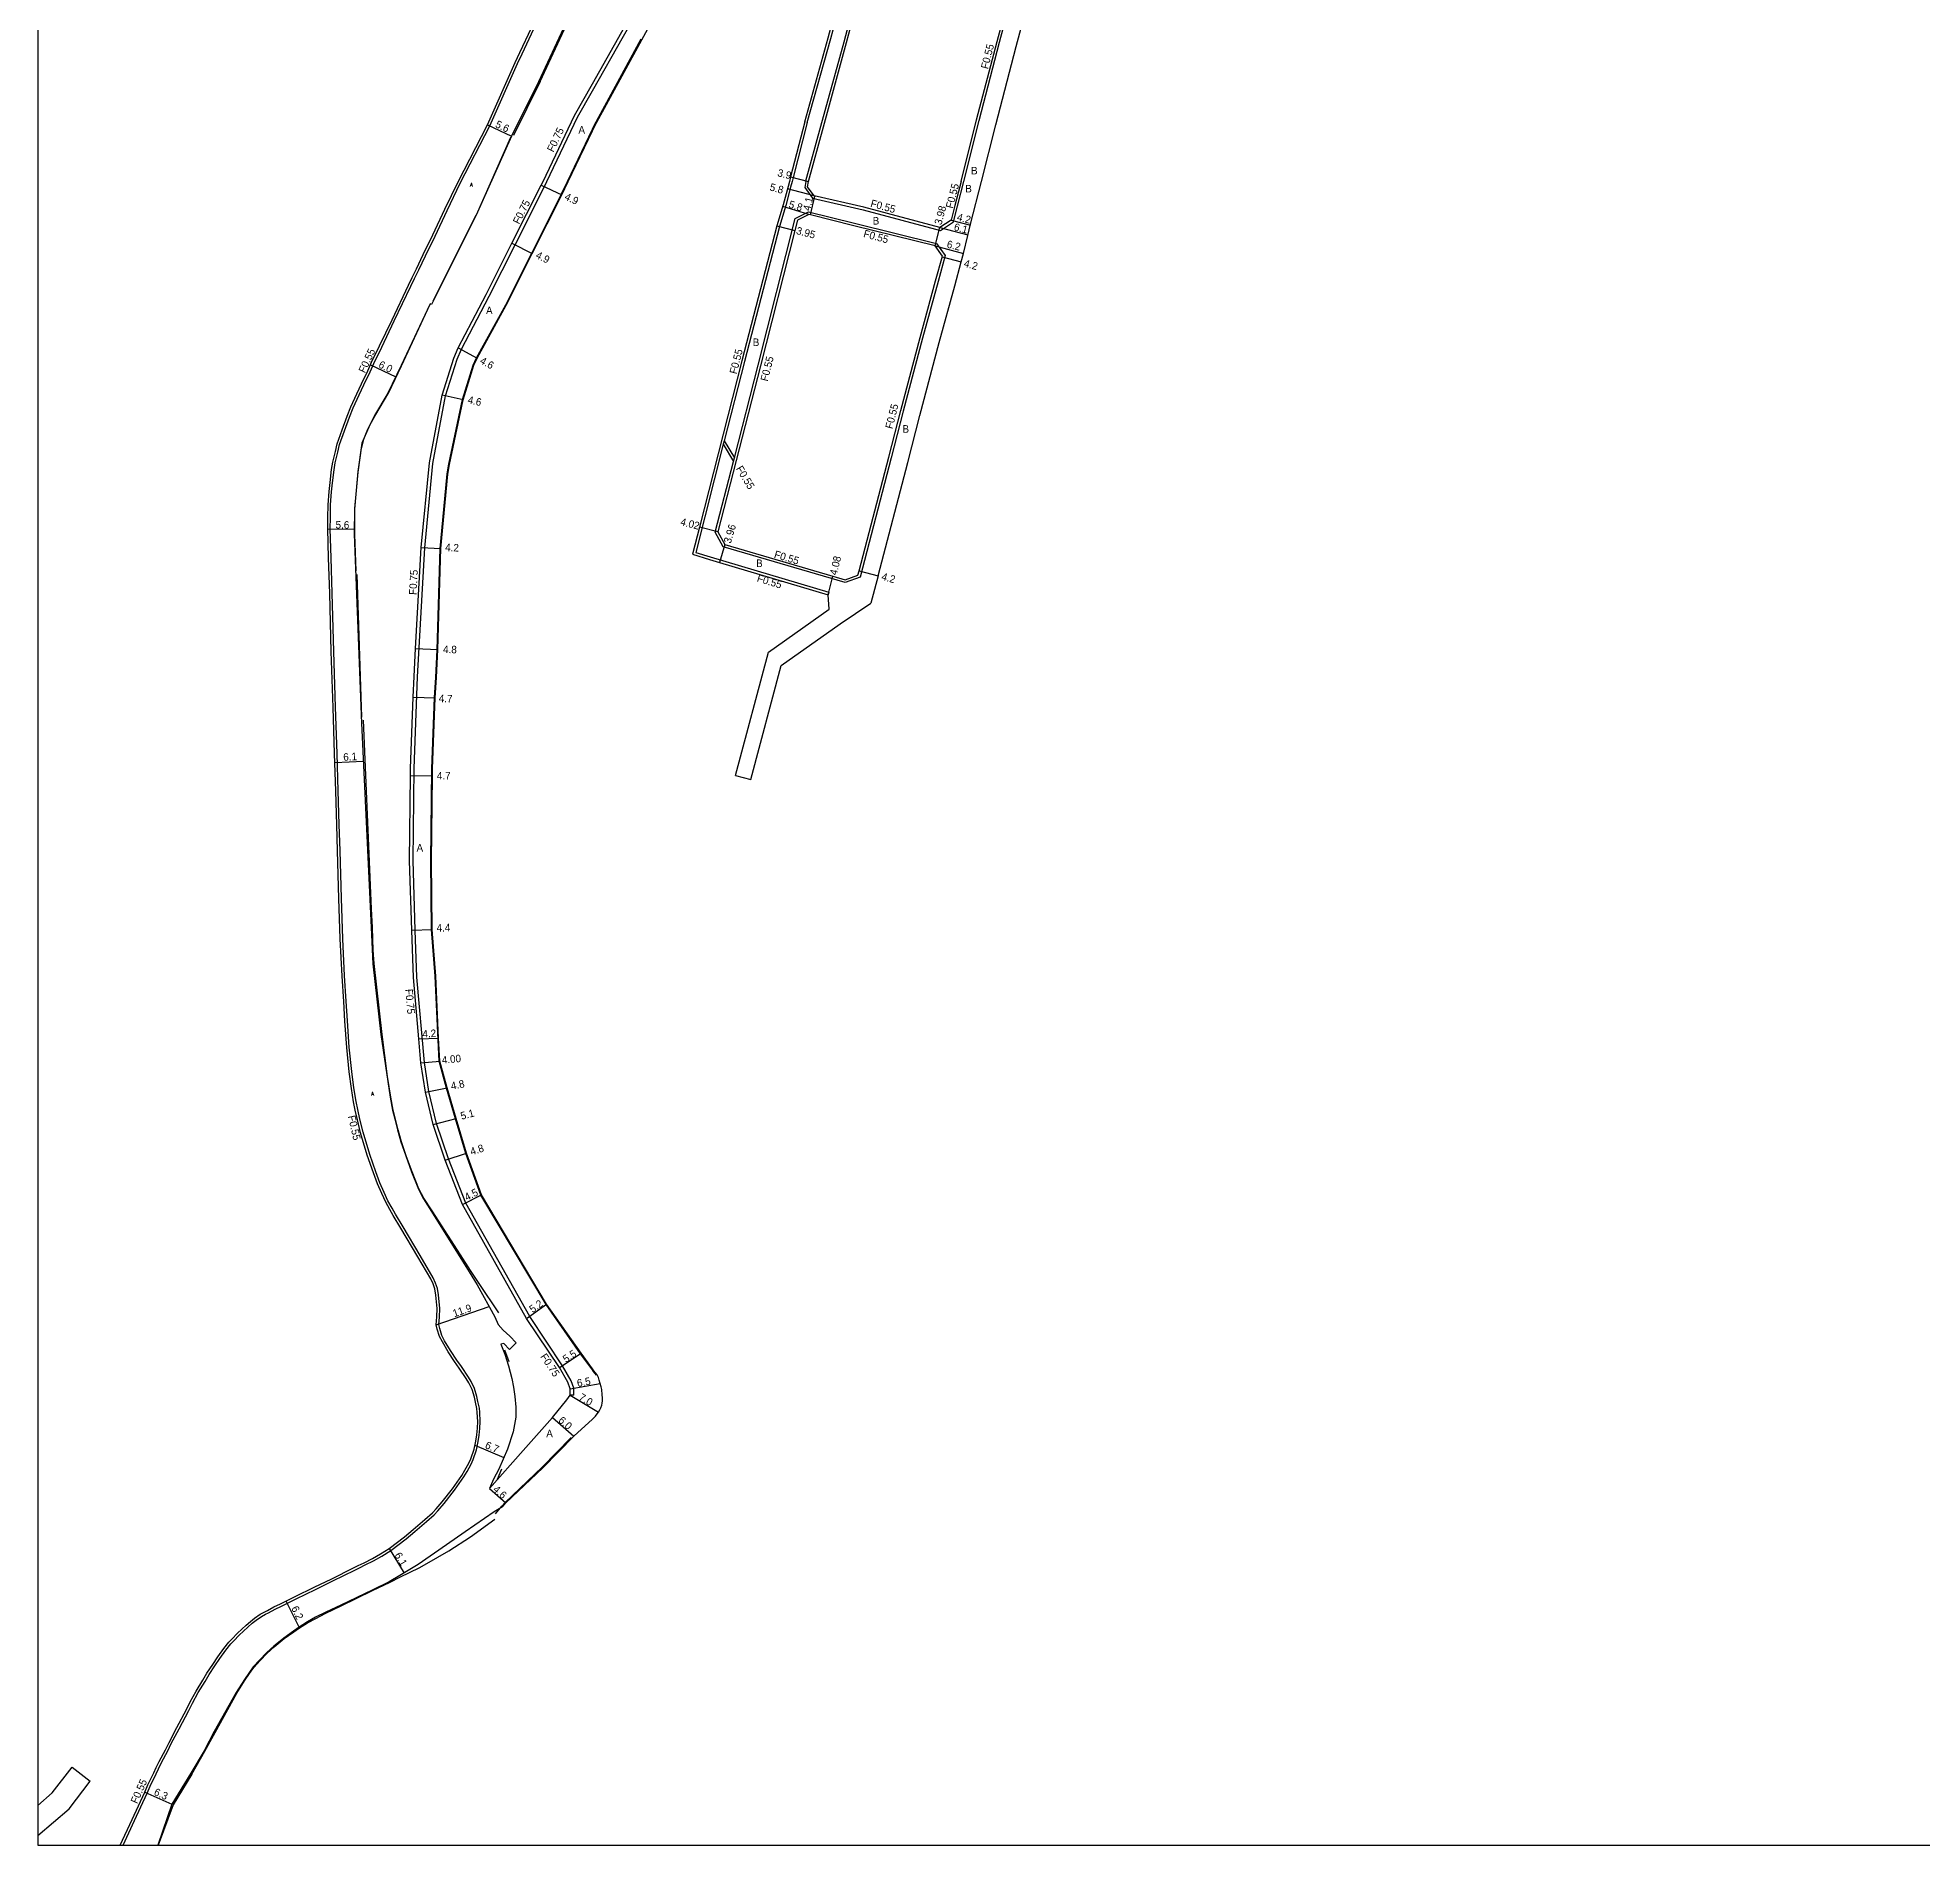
# Model space of a CAD drawing. Header units: metres. Extents: x -24000 to -21600, y -87000 to -84000.
# Drawn here: x -24000 to -23600, y -87000 to -86616.2 of the extents above; entities that cross this region are included whole.
import ezdxf

# ---------------------------------------------------------------- set-up
doc = ezdxf.new("R2010")
doc.units = ezdxf.units.M
doc.header["$LTSCALE"] = 2.5
for name, color, linetype in [('側溝・桝', 7, 'Continuous'), ('図郭', 7, 'Continuous'), ('幅員', 7, 'Continuous'), ('歩道・分離帯・安全施設', 7, 'Continuous'), ('舗装', 7, 'Continuous'), ('道路', 7, 'Continuous')]:
    doc.layers.add(name, color=color, linetype=linetype)
doc.styles.get("Standard").update_dxf_attribs({"font": ''})
doc.styles.add('YOKO_DECO', font='txt.shx', dxfattribs={"bigfont": 'extfont.shx'})
doc.styles.get('Standard').set_extended_font_data('@MS PGothic')

msp = doc.modelspace()

# ---------------------------------------------------------------- linework, layer by layer
at = {"layer": '側溝・桝'}
for points in [[(-23898.18, -86621.66), (-23897.18, -86619.58), (-23894.72, -86614.3), (-23892.61, -86609.37), (-23892.38, -86609.48), (-23887.94, -86600.12), (-23885.63, -86595.34), (-23882.64, -86589.15), (-23878.66, -86580.79), (-23875.73, -86574.6), (-23870.51, -86563.29), (-23866.32, -86554.44), (-23865.36, -86551.54), (-23865.01, -86550.3), (-23864.72, -86549.11), (-23864.58, -86548.25), (-23864.47, -86547.01), (-23864.34, -86544.05), (-23864.23, -86541.67), (-23864.19, -86541.18), (-23863.01, -86536.36)], [(-23981.89, -87000), (-23979.47, -86994.74), (-23978.11, -86991.83), (-23976.8, -86988.92), (-23976.13, -86987.41), (-23974.88, -86984.81), (-23974.36, -86983.75), (-23973.71, -86982.42), (-23972.41, -86979.94), (-23971.64, -86978.39), (-23969.99, -86975.24), (-23967.95, -86971.4), (-23967.15, -86969.8), (-23965.91, -86967.56), (-23964.48, -86965.18), (-23963.62, -86963.74), (-23962.4, -86961.87), (-23961.35, -86960.31), (-23960.07, -86958.54), (-23958.99, -86957.22), (-23958.4, -86956.6), (-23957.23, -86955.36), (-23955.41, -86953.65), (-23954.51, -86952.86), (-23953.66, -86952.2), (-23952.52, -86951.4), (-23951.67, -86950.94), (-23951.01, -86950.61), (-23949.61, -86949.87), (-23948.23, -86949.21), (-23945.12, -86947.67), (-23941.06, -86945.66), (-23937.35, -86943.87), (-23932.72, -86941.57), (-23931.73, -86941.09), (-23930.5, -86940.47), (-23928.72, -86939.57), (-23926.94, -86938.57), (-23925.06, -86937.4), (-23921.82, -86934.93), (-23919.95, -86933.35), (-23917.49, -86931.25), (-23915.86, -86929.79), (-23915.04, -86928.95), (-23913.72, -86927.44), (-23911.53, -86924.61), (-23909.54, -86921.74), (-23908.86, -86920.62), (-23908, -86919.09), (-23907.54, -86918.1), (-23906.87, -86916.01), (-23906.51, -86914.28), (-23906.28, -86912.92), (-23906.14, -86911.48), (-23906.06, -86909.99), (-23906.17, -86908.06), (-23906.26, -86907.16), (-23906.55, -86905.77), (-23906.79, -86904.69), (-23907.27, -86903.03), (-23908.01, -86901.53), (-23908.59, -86900.58), (-23910.08, -86898.35), (-23911.06, -86896.98), (-23912.39, -86894.93), (-23913.64, -86892.85), (-23914.2, -86891.76), (-23914.68, -86890.26), (-23914.88, -86889.43), (-23914.75, -86887.82), (-23914.66, -86886.02), (-23914.96, -86883.13), (-23915.17, -86881.74), (-23915.55, -86880.6), (-23916.09, -86879.47), (-23918.82, -86874.78), (-23922.45, -86868.66), (-23924.05, -86865.99), (-23924.8, -86864.69), (-23925.65, -86863.18), (-23926.47, -86861.4), (-23927.39, -86859.31), (-23928.22, -86857.02), (-23929.53, -86853.3), (-23930.95, -86848.57), (-23931.61, -86845.83), (-23932.07, -86843.79), (-23932.43, -86842.05), (-23932.87, -86839.19), (-23933.32, -86835.72), (-23933.86, -86830.54), (-23934.24, -86824.94), (-23934.52, -86820.77), (-23934.85, -86815.41), (-23935.27, -86807.5), (-23935.54, -86798.92), (-23935.81, -86788.83), (-23935.99, -86783.26), (-23936.21, -86776.11), (-23936.44, -86768.19), (-23936.78, -86758.36), (-23937.14, -86746.53), (-23937.49, -86734.15), (-23937.72, -86726.59), (-23937.9, -86720.47), (-23937.87, -86718.08), (-23937.83, -86715.39), (-23937.63, -86712.58), (-23937.4, -86710.7), (-23937.1, -86707.9), (-23936.85, -86706.42), (-23936.3, -86704.15), (-23935.91, -86702.53), (-23934.9, -86699.63), (-23933.81, -86696.74), (-23933.01, -86694.76), (-23931.77, -86691.99), (-23930.78, -86689.88), (-23929.46, -86687.14), (-23928.64, -86685.33), (-23926.95, -86681.86), (-23924.31, -86676.32), (-23920.78, -86668.93), (-23920.03, -86667.29), (-23919.14, -86665.49), (-23917.69, -86662.46), (-23915.66, -86658.29), (-23913.07, -86652.85), (-23910.31, -86647.03)]]:
    msp.add_lwpolyline(points, dxfattribs=at)
at = {"layer": '側溝・桝', "flags": 128}
for points in [[(-23836.66, -86634.17), (-23831.67, -86616.34), (-23827.71, -86601.52), (-23825.17, -86591.95), (-23821.19, -86578.04), (-23820.9, -86576.83), (-23819.99, -86572.33), (-23818.41, -86567.85), (-23811.28, -86559.29), (-23809.05, -86556.36)], [(-23833.76, -86634.97), (-23828.86, -86617.06), (-23824.91, -86602.29), (-23822.38, -86592.72), (-23818.28, -86578.43)], [(-23795.84, -86617.11), (-23790.61, -86597.53), (-23788.87, -86591.78)], [(-23882.27, -86627.48), (-23869.11, -86604.18), (-23864.17, -86595.3)], [(-23803.46, -86646.71), (-23800.2, -86633.77), (-23795.84, -86617.11)], [(-23910.31, -86647.03), (-23904.02, -86634.9), (-23898.18, -86621.66)], [(-23891.92, -86646.71), (-23885.4, -86633.03), (-23882.27, -86627.48)], [(-23836.66, -86634.17), (-23839.65, -86645.86), (-23839.87, -86646.71)], [(-23836.98, -86646.71), (-23836.95, -86646.57), (-23833.76, -86634.97)], [(-23886.24, -86904.42), (-23886.24, -86902.96), (-23886.78, -86901.34), (-23888.63, -86898.16), (-23895.58, -86887.72), (-23909.15, -86863.62), (-23912.79, -86854.25), (-23915.33, -86846.76), (-23916.98, -86839.95), (-23917.9, -86833.75), (-23919.52, -86815.69), (-23919.85, -86805.67), (-23920.34, -86790.92), (-23920.12, -86771.36), (-23919.38, -86751.87), (-23917.85, -86724.52), (-23916.12, -86706.57), (-23913.44, -86692.23), (-23910.96, -86684.47), (-23910.07, -86682.34), (-23904.15, -86671.03), (-23898.68, -86660.17), (-23892.44, -86647.79), (-23891.92, -86646.71)], [(-23839.87, -86646.71), (-23840.19, -86647.94), (-23841.23, -86651.82), (-23842.58, -86656.27), (-23850, -86684.92), (-23854.29, -86701.75), (-23854.49, -86702.51), (-23860.34, -86725.47), (-23857.27, -86726.44), (-23832.05, -86733.92)], [(-23836.98, -86646.71), (-23837.17, -86647.95), (-23835.53, -86650.26), (-23824.82, -86652.71), (-23808.4, -86657.1), (-23805.64, -86655.28), (-23804.78, -86651.94), (-23803.46, -86646.71)], [(-23854.49, -86702.51), (-23852.32, -86706.14)], [(-23854.29, -86701.75), (-23852.13, -86705.39)], [(-23832.05, -86733.92), (-23832.21, -86734.45)], [(-23886.24, -86904.42), (-23886.99, -86904.42)]]:
    msp.add_lwpolyline(points, dxfattribs=at)
msp.add_lwpolyline([(-23807.39, -86662.45), (-23808.91, -86667.91), (-23812.17, -86679.95), (-23816.3, -86695.51), (-23818.84, -86705.4), (-23825.46, -86730.71), (-23828.64, -86731.84), (-23854.52, -86724.27), (-23856.23, -86721.17), (-23852.32, -86706.14), (-23852.13, -86705.39), (-23847.11, -86685.72), (-23839.2, -86654.55), (-23836.39, -86653.13), (-23826.62, -86655.57), (-23809.21, -86659.86)], close=True, dxfattribs=at)
at = {"layer": '図郭'}
msp.add_lwpolyline([(-24000, -87000), (-23200, -87000), (-23200, -86400), (-24000, -86400)], close=True, dxfattribs=at)
at = {"layer": '幅員'}
msp.add_lwpolyline([(-23904.51, -86634.67), (-23899.46, -86637.09)], dxfattribs=at)
at = {"layer": '幅員', "flags": 128}
for points in [[(-23893.11, -86647.46), (-23888.73, -86649.54)], [(-23840.19, -86645.72), (-23836.41, -86646.69)], [(-23835.2, -86649.77), (-23840.84, -86648.25)], [(-23835.97, -86653.8), (-23835.06, -86649.81)], [(-23836.32, -86653.71), (-23841.87, -86652.03)], [(-23806.12, -86654.93), (-23802.05, -86655.98)], [(-23899.35, -86659.83), (-23895.02, -86662.02)], [(-23843.11, -86656.12), (-23839.29, -86657.11)], [(-23809.54, -86660.35), (-23808.51, -86656.51)], [(-23808.5, -86656.51), (-23802.58, -86658.03)], [(-23809.54, -86660.35), (-23803.52, -86661.97)], [(-23808.02, -86662.7), (-23804.01, -86663.79)], [(-23910.75, -86682.02), (-23906.72, -86684.23)], [(-23929.37, -86685.62), (-23924, -86688.21)], [(-23909.68, -86693.04), (-23914.17, -86692.05)], [(-23938.44, -86720.47), (-23932.8, -86720.54)], [(-23855.64, -86721.09), (-23859.54, -86720.09)], [(-23854.15, -86723.81), (-23855.28, -86727.6)], [(-23918.59, -86724.46), (-23914.4, -86724.62)], [(-23832.21, -86734.45), (-23831.27, -86730.48)], [(-23825.67, -86729.36), (-23821.64, -86730.46)], [(-23919.8, -86745.9), (-23915.05, -86746.07)], [(-23920.29, -86756.18), (-23915.65, -86756.38)], [(-23936.93, -86770.1), (-23930.86, -86769.81)], [(-23920.88, -86772.87), (-23916.18, -86772.91)], [(-23920.6, -86805.69), (-23916.25, -86805.53)], [(-23919.1, -86828.78), (-23914.9, -86828.58)], [(-23918.65, -86833.85), (-23914.66, -86833.5)], [(-23917.72, -86840.09), (-23913.06, -86839.17)], [(-23916.06, -86846.95), (-23911.17, -86845.67)], [(-23913.5, -86854.49), (-23908.98, -86853.03)], [(-23909.84, -86863.93), (-23905.82, -86861.9)], [(-23915.43, -86889.48), (-23904.18, -86885.58)], [(-23896.22, -86888.12), (-23891.98, -86885.11)], [(-23889.26, -86898.55), (-23884.68, -86895.52)], [(-23886.99, -86903.08), (-23880.6, -86901.91)], [(-23886.99, -86904.42), (-23880.97, -86907.99)], [(-23890.75, -86909.13), (-23886.24, -86913.09)], [(-23907.21, -86915), (-23901.06, -86917.66)], [(-23904.1, -86924.24), (-23900.67, -86927.31)], [(-23925.37, -86936.96), (-23922.21, -86942.18)], [(-23944.53, -86953.69), (-23947.27, -86948.13)], [(-23977.29, -86988.7), (-23971.55, -86991.28)]]:
    msp.add_lwpolyline(points, dxfattribs=at)
at = {"layer": '歩道・分離帯・安全施設'}
for points in [[(-23893.35, -86625.49), (-23887.75, -86613.47), (-23886.88, -86611.44), (-23886.43, -86610.11), (-23885.02, -86605.47), (-23883.42, -86600.89), (-23882.57, -86598.85), (-23875.11, -86583.17), (-23868.33, -86569.02), (-23865.4, -86563.48), (-23861.5, -86556.88)], [(-23893.35, -86625.49), (-23899, -86636.92)], [(-23899.63, -86637.36), (-23906.94, -86653.86)], [(-23916.04, -86672.07), (-23906.94, -86653.86)], [(-23932.42, -86729.41), (-23932.71, -86721.7), (-23932.68, -86716.28), (-23932.43, -86713.1), (-23931.98, -86708.41), (-23931.58, -86705.39), (-23931.25, -86703.33), (-23930.78, -86701.45), (-23930.06, -86699.65), (-23929.53, -86698.48), (-23928.43, -86696.53), (-23925.45, -86691.48), (-23922.78, -86685.83), (-23916.76, -86672.91)], [(-23931.18, -86760.42), (-23932.22, -86730.14)], [(-23902.16, -86886.94), (-23906.32, -86880.74), (-23908.13, -86877.97), (-23910.26, -86874.63), (-23916.27, -86865.3), (-23918.01, -86862.6), (-23919.09, -86860.6), (-23920.55, -86856.96), (-23921.79, -86853.58), (-23922.79, -86850.63), (-23923.5, -86848.07), (-23924.56, -86843.9), (-23925.07, -86841.15), (-23925.75, -86836.74), (-23926.87, -86827.82), (-23928.56, -86812.79), (-23928.77, -86809.94), (-23928.91, -86805.08), (-23929.12, -86801.12), (-23930.86, -86761.1)], [(-23899.9, -86897.31), (-23900.83, -86894.86)], [(-23902.44, -86922.24), (-23901.52, -86920.04)], [(-23967.25, -86984.86), (-23964.56, -86980.03), (-23962.3, -86976.07), (-23957.71, -86967.69), (-23955.96, -86964.85), (-23955.05, -86963.5), (-23954.1, -86962.25), (-23952.76, -86960.75), (-23951.27, -86959.19), (-23949.81, -86957.82), (-23947.72, -86956.11), (-23945.61, -86954.66), (-23944.4, -86953.85), (-23942.71, -86952.78), (-23940.96, -86951.82), (-23938.81, -86950.7), (-23935.62, -86949.12), (-23928.97, -86945.91), (-23925.36, -86944.2), (-23922.99, -86943.02), (-23919.03, -86941.05), (-23917.4, -86940.19), (-23912.71, -86937.46), (-23908.11, -86934.5), (-23902.97, -86930.78)], [(-23902.81, -86929.58), (-23901.49, -86928)], [(-23967.25, -86984.86), (-23971.27, -86991.41), (-23974.43, -87000)]]:
    msp.add_lwpolyline(points, dxfattribs=at)
at = {"layer": '歩道・分離帯・安全施設', "flags": 128}
for points in [[(-23882.27, -86635.63), (-23881.88, -86634.82), (-23871.91, -86616.39)], [(-23887.55, -86646.71), (-23882.27, -86635.63)], [(-23882.27, -86899.06), (-23884.8, -86895.61), (-23892.11, -86885.19), (-23905.96, -86861.96), (-23909.12, -86853.08), (-23911.32, -86845.72), (-23913.2, -86839.21), (-23914.81, -86833.52), (-23915.67, -86815.46), (-23916.4, -86805.54), (-23916.54, -86790.96), (-23916.37, -86771.39), (-23915.79, -86756.3), (-23915.53, -86752.01), (-23915.18, -86746.15), (-23914.55, -86724.61), (-23913.08, -86708.77), (-23912.77, -86706.76), (-23909.82, -86693), (-23907.56, -86685.69), (-23906.85, -86684.16), (-23900.67, -86672.89), (-23895.15, -86661.95), (-23888.87, -86649.48), (-23887.55, -86646.71)], [(-23881.41, -86900.17), (-23882.05, -86899.37), (-23882.27, -86899.06)], [(-23901.49, -86928), (-23900.79, -86927.21), (-23892.91, -86919.73), (-23886.77, -86913.41)]]:
    msp.add_lwpolyline(points, dxfattribs=at)
at = {"layer": '道路', "flags": 128}
for points in [[(-23792.31, -86618.03), (-23787.09, -86598.48), (-23786.1, -86594.19), (-23785.77, -86592.82), (-23785.19, -86591.81), (-23784.55, -86590.69), (-23783.37, -86589.14), (-23774.13, -86579.14), (-23763.78, -86567.74), (-23751.06, -86553.17), (-23745.97, -86547.6), (-23743.68, -86544.72), (-23741.21, -86543.25), (-23739.72, -86542.16), (-23724.21, -86532.57), (-23709.23, -86523.85), (-23694.7, -86515.18), (-23681.71, -86507.5), (-23672.81, -86502.25)], [(-23837.19, -86634.04), (-23832.2, -86616.2), (-23828.24, -86601.37), (-23825.7, -86591.8), (-23821.72, -86577.91), (-23821.43, -86576.66), (-23820.52, -86572.18), (-23818.9, -86567.58), (-23811.71, -86558.93), (-23809.44, -86556.01)], [(-23833.23, -86635.1), (-23828.33, -86617.21), (-23824.38, -86602.43), (-23821.85, -86592.86), (-23817.84, -86578.89)], [(-23796.38, -86616.97), (-23791.14, -86597.38), (-23789.43, -86591.73)], [(-23882.27, -86625.95), (-23869.77, -86603.82), (-23864.83, -86594.93)], [(-23882.27, -86635.98), (-23881.75, -86634.88), (-23865.97, -86605.94), (-23861.02, -86597.06)], [(-23804.03, -86646.71), (-23800.73, -86633.63), (-23796.38, -86616.97)], [(-23799.71, -86646.71), (-23796.66, -86634.66), (-23792.31, -86618.03)], [(-23910.79, -86646.79), (-23904.51, -86634.67), (-23898.67, -86621.43)], [(-23893.74, -86625.54), (-23899.46, -86637.09), (-23906.91, -86653.87)], [(-23892.75, -86646.71), (-23886.07, -86632.69), (-23882.27, -86625.95)], [(-23887.38, -86646.71), (-23882.27, -86635.98)], [(-23837.19, -86634.04), (-23840.19, -86645.72), (-23840.44, -86646.71)], [(-23836.41, -86646.71), (-23836.41, -86646.69), (-23833.23, -86635.1)], [(-23886.99, -86904.42), (-23886.99, -86903.08), (-23887.47, -86901.65), (-23889.26, -86898.55), (-23896.22, -86888.12), (-23909.84, -86863.93), (-23913.5, -86854.49), (-23916.06, -86846.95), (-23917.72, -86840.09), (-23918.65, -86833.85), (-23919.1, -86828.78), (-23920.26, -86815.74), (-23920.6, -86805.69), (-23921.09, -86790.93), (-23920.88, -86772.87), (-23920.87, -86771.34), (-23920.29, -86756.18), (-23920.13, -86751.83), (-23919.8, -86745.9), (-23918.59, -86724.46), (-23916.86, -86706.46), (-23914.17, -86692.05), (-23911.67, -86684.21), (-23910.75, -86682.02), (-23904.82, -86670.68), (-23899.35, -86659.83), (-23893.11, -86647.46), (-23892.75, -86646.71)], [(-23882.27, -86898.8), (-23884.68, -86895.52), (-23891.98, -86885.11), (-23905.82, -86861.9), (-23908.98, -86853.03), (-23911.17, -86845.67), (-23913.06, -86839.17), (-23914.66, -86833.5), (-23914.9, -86828.58), (-23915.52, -86815.45), (-23916.25, -86805.53), (-23916.39, -86790.96), (-23916.18, -86772.91), (-23916.22, -86771.39), (-23915.65, -86756.38), (-23915.38, -86752.01), (-23915.05, -86746.07), (-23914.4, -86724.62), (-23912.93, -86708.84), (-23912.62, -86706.79), (-23909.68, -86693.04), (-23907.42, -86685.74), (-23906.72, -86684.23), (-23900.54, -86672.96), (-23895.02, -86662.02), (-23888.73, -86649.54), (-23887.38, -86646.71)], [(-23840.44, -86646.71), (-23840.72, -86647.8), (-23841.76, -86651.67), (-23843.11, -86656.12), (-23850.53, -86684.79), (-23859.54, -86720.09), (-23861.01, -86725.84), (-23857.43, -86726.96), (-23855.28, -86727.6), (-23832.21, -86734.45)], [(-23804.03, -86646.71), (-23805.31, -86651.8), (-23806.12, -86654.93), (-23808.5, -86656.51), (-23824.69, -86652.17), (-23835.2, -86649.77), (-23836.59, -86647.81), (-23836.41, -86646.71)], [(-23821.64, -86730.46), (-23815.31, -86706.35), (-23812.77, -86696.43), (-23808.64, -86680.88), (-23805.37, -86668.84), (-23804.01, -86663.79), (-23803.52, -86661.97), (-23802.61, -86658.17), (-23801.99, -86655.74), (-23799.71, -86646.71)], [(-23821.64, -86730.46), (-23823.2, -86736.24)], [(-23851.9, -86772.85), (-23844.92, -86746.66), (-23832, -86737.55), (-23832.21, -86734.45)], [(-23848.67, -86773.71), (-23842.2, -86749.46), (-23829.7, -86740.64), (-23823.2, -86736.24)], [(-23851.9, -86772.85), (-23848.67, -86773.71)], [(-23882.27, -86909.52), (-23882.09, -86909.35), (-23881.64, -86908.86), (-23881.22, -86908.35), (-23880.97, -86907.99), (-23880.7, -86907.54), (-23880.46, -86907.07), (-23880.29, -86906.57), (-23880.19, -86906.11), (-23880.15, -86905.63), (-23880.13, -86905.15), (-23880.13, -86905.11), (-23880.16, -86904.23), (-23880.25, -86903.35), (-23880.27, -86903.21), (-23880.39, -86902.65), (-23880.6, -86901.91), (-23880.8, -86901.24), (-23880.96, -86900.65), (-23881.27, -86900.11), (-23881.93, -86899.28), (-23882.27, -86898.8)], [(-23904.1, -86924.24), (-23896.99, -86916.17), (-23890.75, -86909.13), (-23887.68, -86905.41), (-23886.99, -86904.42)], [(-23901.37, -86928.1), (-23900.67, -86927.31), (-23892.81, -86919.84), (-23886.24, -86913.09), (-23882.27, -86909.52)], [(-24000, -86991.53), (-23996.9, -86988.86), (-23992.69, -86983.42)], [(-23992.69, -86983.42), (-23988.85, -86986.39)], [(-24000, -86997.94), (-23993.35, -86992.22), (-23988.85, -86986.39)], [(-23967.53, -86984.68), (-23971.55, -86991.28), (-23974.53, -87000)]]:
    msp.add_lwpolyline(points, dxfattribs=at)
at = {"layer": '道路'}
for points in [[(-23898.67, -86621.43), (-23897.66, -86619.35), (-23895.22, -86614.08), (-23893.1, -86609.15), (-23888.64, -86599.78), (-23886.33, -86595), (-23883.35, -86588.81), (-23879.36, -86580.45), (-23876.44, -86574.27), (-23871.23, -86562.96), (-23867.17, -86554.16), (-23866.11, -86551.31), (-23865.77, -86550.1), (-23865.49, -86548.96), (-23865.36, -86548.15), (-23865.25, -86546.96), (-23865.12, -86544.02), (-23865.02, -86541.61), (-23864.96, -86541.05), (-23863.78, -86536.2)], [(-23887.98, -86613.2), (-23893.74, -86625.54)], [(-23982.48, -87000), (-23979.95, -86994.52), (-23978.6, -86991.61), (-23977.29, -86988.7), (-23976.62, -86987.19), (-23975.37, -86984.58), (-23974.84, -86983.51), (-23974.19, -86982.17), (-23972.89, -86979.7), (-23972.12, -86978.15), (-23970.46, -86974.99), (-23968.43, -86971.15), (-23967.63, -86969.55), (-23966.38, -86967.29), (-23964.94, -86964.9), (-23964.07, -86963.46), (-23962.85, -86961.58), (-23961.8, -86960), (-23960.5, -86958.21), (-23959.4, -86956.87), (-23958.8, -86956.23), (-23957.61, -86954.97), (-23955.78, -86953.25), (-23954.86, -86952.44), (-23953.98, -86951.77), (-23952.8, -86950.94), (-23951.92, -86950.46), (-23951.25, -86950.13), (-23949.85, -86949.39), (-23948.47, -86948.72), (-23945.35, -86947.19), (-23941.29, -86945.18), (-23937.59, -86943.38), (-23932.96, -86941.09), (-23931.97, -86940.61), (-23930.74, -86939.99), (-23928.97, -86939.09), (-23927.21, -86938.1), (-23925.37, -86936.96), (-23922.16, -86934.51), (-23920.3, -86932.94), (-23917.84, -86930.84), (-23916.23, -86929.4), (-23915.44, -86928.58), (-23914.13, -86927.1), (-23911.96, -86924.29), (-23909.99, -86921.45), (-23909.32, -86920.35), (-23908.48, -86918.84), (-23908.04, -86917.9), (-23907.39, -86915.87), (-23907.04, -86914.18), (-23906.82, -86912.84), (-23906.68, -86911.44), (-23906.6, -86909.99), (-23906.71, -86908.1), (-23906.79, -86907.24), (-23907.07, -86905.89), (-23907.31, -86904.83), (-23907.78, -86903.22), (-23908.48, -86901.79), (-23909.04, -86900.87), (-23910.52, -86898.65), (-23911.5, -86897.28), (-23912.85, -86895.21), (-23914.11, -86893.11), (-23914.7, -86891.96), (-23915.2, -86890.4), (-23915.43, -86889.48), (-23915.29, -86887.78), (-23915.2, -86886.03), (-23915.49, -86883.2), (-23915.7, -86881.87), (-23916.05, -86880.8), (-23916.57, -86879.72), (-23919.29, -86875.06), (-23922.91, -86868.93), (-23924.52, -86866.26), (-23925.27, -86864.96), (-23926.13, -86863.42), (-23926.96, -86861.62), (-23927.89, -86859.51), (-23928.73, -86857.2), (-23930.04, -86853.47), (-23931.47, -86848.71), (-23932.13, -86845.96), (-23932.6, -86843.91), (-23932.96, -86842.15), (-23933.41, -86839.27), (-23933.86, -86835.78), (-23934.4, -86830.59), (-23934.78, -86824.98), (-23935.05, -86820.8), (-23935.39, -86815.44), (-23935.81, -86807.52), (-23936.08, -86798.93), (-23936.35, -86788.85), (-23936.53, -86783.28), (-23936.75, -86776.13), (-23936.98, -86768.2), (-23937.32, -86758.38), (-23937.68, -86746.54), (-23938.02, -86734.17), (-23938.26, -86726.61), (-23938.44, -86720.47), (-23938.41, -86718.07), (-23938.37, -86715.36), (-23938.16, -86712.53), (-23937.93, -86710.64), (-23937.63, -86707.83), (-23937.38, -86706.32), (-23936.82, -86704.02), (-23936.43, -86702.38), (-23935.41, -86699.44), (-23934.32, -86696.54), (-23933.51, -86694.55), (-23932.26, -86691.77), (-23931.27, -86689.65), (-23929.95, -86686.91), (-23929.13, -86685.1), (-23927.43, -86681.63), (-23924.79, -86676.09), (-23921.27, -86668.7), (-23920.52, -86667.06), (-23919.62, -86665.26), (-23918.17, -86662.23), (-23916.15, -86658.05), (-23913.56, -86652.62), (-23910.79, -86646.79)], [(-23906.91, -86653.87), (-23916.43, -86672.86), (-23916.69, -86672.71), (-23922.82, -86685.75), (-23925.68, -86691.68), (-23928.52, -86696.42), (-23929.51, -86698.4), (-23931.21, -86702.26), (-23932.03, -86708.32), (-23932.45, -86713.08), (-23932.75, -86716.17), (-23932.81, -86721.56), (-23931.24, -86761.74), (-23929.2, -86805.11), (-23928.9, -86812.83), (-23927.14, -86827.84), (-23925.21, -86841.17), (-23924.7, -86843.92), (-23924.22, -86845.71), (-23923.61, -86848.11), (-23922.91, -86850.65), (-23921.89, -86853.59), (-23920.69, -86857.02), (-23919.17, -86860.64), (-23918.14, -86862.7), (-23916.42, -86865.39), (-23910.57, -86874.83), (-23908.42, -86878.2), (-23906.7, -86880.99), (-23902.96, -86887.8), (-23902.28, -86889.42), (-23901.18, -86890.63), (-23899.76, -86891.87), (-23898.42, -86893.28)], [(-23899.89, -86894.72), (-23901.09, -86893.47), (-23901.68, -86893.57), (-23900.88, -86895.73), (-23900.09, -86898.17), (-23899.38, -86900.86), (-23898.99, -86902.73), (-23898.74, -86904.69), (-23898.54, -86906.99), (-23898.54, -86909.12), (-23899.06, -86912.23), (-23900.28, -86915.85), (-23902.13, -86920.12), (-23903.23, -86922.22), (-23904.1, -86924.24)], [(-23899.89, -86894.72), (-23898.42, -86893.28)], [(-23901.37, -86928.1), (-23903.1, -86929.2), (-23909.27, -86933.4), (-23913.24, -86936.23), (-23919.27, -86940.4), (-23923.13, -86942.73), (-23925.43, -86944.07), (-23929.02, -86945.81), (-23935.68, -86949.01), (-23938.87, -86950.52), (-23941.03, -86951.58), (-23942.77, -86952.57), (-23944.5, -86953.67), (-23945.73, -86954.5), (-23947.76, -86956.04), (-23949.88, -86957.72), (-23951.34, -86959.08), (-23952.91, -86960.65), (-23954.24, -86962.09), (-23956.11, -86964.76), (-23957.88, -86967.58), (-23962.56, -86975.86), (-23964.68, -86979.92), (-23967.53, -86984.68)]]:
    msp.add_lwpolyline(points, dxfattribs=at)
at = {"layer": '道路', "flags": 128}
msp.add_lwpolyline([(-23835.97, -86653.8), (-23836.32, -86653.71), (-23838.73, -86654.93), (-23839.29, -86657.11), (-23846.57, -86685.85), (-23855.64, -86721.09), (-23854.15, -86723.81), (-23831.27, -86730.48), (-23828.65, -86731.26), (-23825.92, -86730.29), (-23825.67, -86729.36), (-23819.37, -86705.26), (-23816.83, -86695.37), (-23812.7, -86679.81), (-23809.44, -86667.77), (-23807.98, -86662.56), (-23809.54, -86660.35), (-23826.75, -86656.11)], close=True, dxfattribs=at)

# ---------------------------------------------------------------- texts
at = {"layer": '側溝・桝'}
for s, rotation, p in [('F0.55', 75.8533, (-23798.3, -86622.94)), ('F0.75', 64.5225, (-23890.54, -86640.6)), ('F0.55', 75.5131, (-23805.76, -86652.55)), ('F0.75', 63.2434, (-23897.81, -86655.91)), ('F0.55', 344.8422, (-23823.36, -86652.05)), ('F0.55', 344.8422, (-23824.86, -86658.47)), ('F0.55', 65, (-23930.54, -86687.51)), ('F0.55', 75.6885, (-23851.65, -86687.71)), ('F0.55', 75.6885, (-23845.08, -86689.25)), ('F0.55', 75.8533, (-23818.59, -86699.35)), ('F0.55', 300.8245, (-23851.85, -86707.67)), ('F0.55', 343.4055, (-23843.82, -86726.56)), ('F0.75', 86.7884, (-23919.61, -86734.53)), ('F0.55', 343.4055, (-23847.47, -86731.64)), ('F0.75', 275.1032, (-23922, -86818.23)), ('F0.55', 283, (-23934.17, -86845.2)), ('F0.75', 303.6888, (-23893.4, -86896.24)), ('F0.55', 66, (-23978.89, -86991.29))]:
    msp.add_text(s, height=1.6, rotation=rotation, dxfattribs=at).set_placement(p)
at = {"layer": '幅員'}
for s, rotation, p in [('5.6', 334.3332, (-23903.03, -86635.1)), ('5.8', 344.917, (-23844.76, -86648.58)), ('3.9', 345.6058, (-23843.1, -86645.55)), ('4.9', 334.5074, (-23888.33, -86650.47)), ('5.8', 343.1708, (-23840.74, -86652.23)), ('4.1', 77.1294, (-23836.06, -86653.05)), ('3.98', 74.8423, (-23808.19, -86656.04)), ('6.1', 345.6241, (-23805.65, -86657.06)), ('4.2', 345.6241, (-23805.01, -86654.96)), ('3.95', 345.4616, (-23839.13, -86657.84)), ('6.2', 346.5699, (-23807.16, -86660.74)), ('4.9', 333.2434, (-23894.45, -86662.87)), ('4.2', 344.8611, (-23803.54, -86664.78)), ('6.0', 334, (-23927.81, -86686.12)), ('4.6', 331.2288, (-23906.3, -86685.24)), ('4.6', 347.5913, (-23908.84, -86693.78)), ('5.6', 359, (-23936.79, -86720.39)), ('4.02', 345.6884, (-23863.71, -86719.65)), ('3.96', 73.4675, (-23852.91, -86723.68)), ('4.2', 357.9368, (-23913.54, -86725.19)), ('4.08', 76.6199, (-23830.39, -86730.42)), ('4.2', 344.7575, (-23821.02, -86731.27)), ('4.8', 357.9381, (-23913.98, -86746.81)), ('4.7', 357.5328, (-23914.9, -86757.24)), ('6.1', 3, (-23935.1, -86769.73)), ('4.7', 359.4883, (-23915.28, -86773.67)), ('4.4', 2.149, (-23915.31, -86806.02)), ('4.2', 2.7256, (-23918.31, -86828.49)), ('4.00', 5.127, (-23914.15, -86834.04)), ('4.8', 11.2086, (-23912.15, -86839.58)), ('5.1', 14.6929, (-23910.02, -86845.95)), ('4.8', 17.874, (-23907.91, -86853.51)), ('4.5', 26.8437, (-23908.94, -86863.19)), ('11.9', 19.1304, (-23911.58, -86887.88)), ('5.2', 35.457, (-23894.95, -86887.02)), ('5.5', 33.4765, (-23887.89, -86897.6)), ('6.5', 10.3858, (-23885.39, -86902.68)), ('7.0', 329.3258, (-23885.31, -86905.3)), ('6.0', 318.7403, (-23889.64, -86909.98)), ('6.7', 336.6224, (-23905.2, -86915.6)), ('4.6', 318.1936, (-23903.51, -86924.63)), ('6.1', 301, (-23924.34, -86938.39)), ('6.2', 296.2001, (-23946.24, -86949.66)), ('6.3', 335.8342, (-23975.48, -86989.24))]:
    msp.add_text(s, height=1.6, rotation=rotation, dxfattribs=at).set_placement(p)
at = {"layer": '舗装'}
for s, p in [('A', (-23885.23, -86636.53)), ('B', (-23801.91, -86645.2)), ('B', (-23803.13, -86649.02)), ('B', (-23822.77, -86655.85)), ('A', (-23904.84, -86674.88)), ('B', (-23848.23, -86681.64)), ('B', (-23816.45, -86700.05)), ('B', (-23847.52, -86728.57)), ('A', (-23919.59, -86788.99)), ('A', (-23892.06, -86913.35))]:
    msp.add_text(s, height=1.6, dxfattribs=at).set_placement(p)
at = {"layer": '舗装', "style": 'YOKO_DECO'}
for p in [(-23908.25, -86647.77, 698.87), (-23929.2, -86840.79, 713.28)]:
    msp.add_text('A', height=0.75, dxfattribs=at).set_placement(p)

doc.saveas('drawing.dxf')
